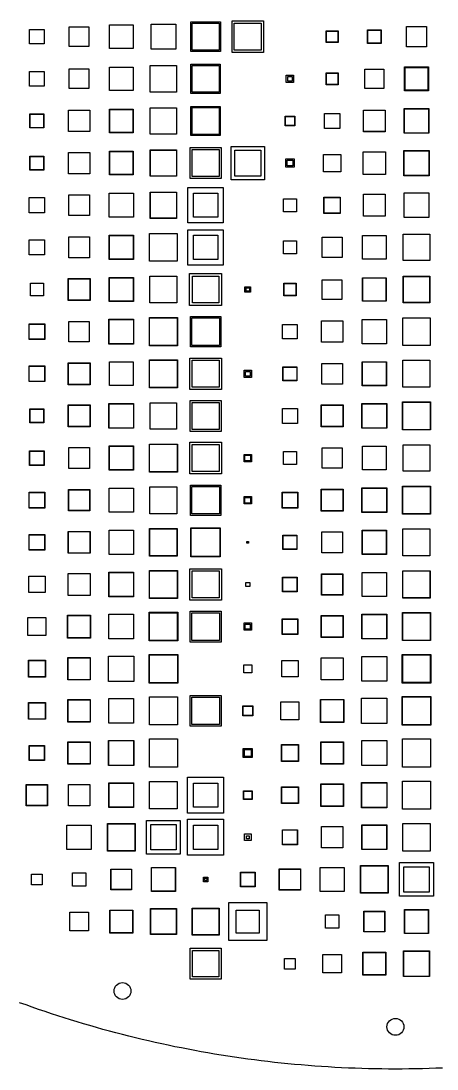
# Model space of a CAD drawing. Header units: millimetres. Extents: x -195 to 195, y -204 to 195.
# Drawn here: x -66.6 to 7.4, y -195 to -8.4 of the extents above; entities that cross this region are included whole.
import ezdxf

# ---------------------------------------------------------------- set-up
doc = ezdxf.new("R2010")
doc.units = ezdxf.units.MM
for name, color, linetype in [('M1', 1, 'Continuous'), ('M2', 30, 'Continuous'), ('NPTH', 9, 'Continuous'), ('OUTLINE', 7, 'Continuous')]:
    doc.layers.add(name, color=color, linetype=linetype)

msp = doc.modelspace()

# ---------------------------------------------------------------- linework, layer by layer
at = {"layer": 'M1'}
for points in [[(-50.85, -9.15), (-46.65, -9.15), (-46.65, -13.35), (-50.85, -13.35)], [(-39.05, -9.05), (-39.05, -13.45), (-43.45, -13.45), (-43.45, -9.05)], [(-31.35, -8.85), (-31.35, -13.65), (-36.15, -13.65), (-36.15, -8.85)], [(-29.05, -8.45), (-23.45, -8.45), (-23.45, -14.05), (-29.05, -14.05)], [(-62.45, -9.95), (-62.45, -12.55), (-65.05, -12.55), (-65.05, -9.95)], [(-58, -9.5), (-54.5, -9.5), (-54.5, -13), (-58, -13)], [(-10.25, -10.25), (-10.25, -12.25), (-12.25, -12.25), (-12.25, -10.25)], [(-4.9, -10.1), (-2.6, -10.1), (-2.6, -12.4), (-4.9, -12.4)], [(5.55, -9.45), (5.55, -13.05), (1.95, -13.05), (1.95, -9.45)], [(-50.85, -16.65), (-46.65, -16.65), (-46.65, -20.85), (-50.85, -20.85)], [(-38.9, -16.4), (-38.9, -21.1), (-43.6, -21.1), (-43.6, -16.4)], [(-31.35, -16.35), (-31.35, -21.15), (-36.15, -21.15), (-36.15, -16.35)], [(5.9, -16.6), (5.9, -20.9), (1.6, -20.9), (1.6, -16.6)], [(-62.45, -17.45), (-62.45, -20.05), (-65.05, -20.05), (-65.05, -17.45)], [(-54.5, -17), (-54.5, -20.5), (-58, -20.5), (-58, -17)], [(-18.1, -18.1), (-18.1, -19.4), (-19.4, -19.4), (-19.4, -18.1)], [(-10.25, -17.75), (-10.25, -19.75), (-12.25, -19.75), (-12.25, -17.75)], [(-2.05, -17.05), (-2.05, -20.45), (-5.45, -20.45), (-5.45, -17.05)], [(-46.7, -24.2), (-46.7, -28.3), (-50.8, -28.3), (-50.8, -24.2)], [(-38.9, -23.9), (-38.9, -28.6), (-43.6, -28.6), (-43.6, -23.9)], [(-31.35, -23.85), (-31.35, -28.65), (-36.15, -28.65), (-36.15, -23.85)], [(5.9, -24.1), (5.9, -28.4), (1.6, -28.4), (1.6, -24.1)], [(-62.55, -25.05), (-62.55, -27.45), (-64.95, -27.45), (-64.95, -25.05)], [(-54.35, -24.35), (-54.35, -28.15), (-58.15, -28.15), (-58.15, -24.35)], [(-17.9, -25.4), (-17.9, -27.1), (-19.6, -27.1), (-19.6, -25.4)], [(-12.6, -24.9), (-9.9, -24.9), (-9.9, -27.6), (-12.6, -27.6)], [(-1.8, -24.3), (-1.8, -28.2), (-5.7, -28.2), (-5.7, -24.3)], [(-50.8, -31.7), (-46.7, -31.7), (-46.7, -35.8), (-50.8, -35.8)], [(-38.9, -31.4), (-38.9, -36.1), (-43.6, -36.1), (-43.6, -31.4)], [(-31.35, -31.35), (-31.35, -36.15), (-36.15, -36.15), (-36.15, -31.35)], [(-23.95, -31.45), (-23.95, -36.05), (-28.55, -36.05), (-28.55, -31.45)], [(6, -31.5), (6, -36), (1.5, -36), (1.5, -31.5)], [(-62.55, -32.55), (-62.55, -34.95), (-64.95, -34.95), (-64.95, -32.55)], [(-54.35, -31.85), (-54.35, -35.65), (-58.15, -35.65), (-58.15, -31.85)], [(-18, -33), (-18, -34.5), (-19.5, -34.5), (-19.5, -33)], [(-9.7, -32.2), (-9.7, -35.3), (-12.8, -35.3), (-12.8, -32.2)], [(-1.75, -31.75), (-1.75, -35.75), (-5.75, -35.75), (-5.75, -31.75)], [(-46.6, -39.1), (-46.6, -43.4), (-50.9, -43.4), (-50.9, -39.1)], [(-43.6, -38.9), (-38.9, -38.9), (-38.9, -43.6), (-43.6, -43.6)], [(-31.6, -39.1), (-31.6, -43.4), (-35.9, -43.4), (-35.9, -39.1)], [(5.95, -39.05), (5.95, -43.45), (1.55, -43.45), (1.55, -39.05)], [(-62.4, -39.9), (-62.4, -42.6), (-65.1, -42.6), (-65.1, -39.9)], [(-58.1, -39.4), (-54.4, -39.4), (-54.4, -43.1), (-58.1, -43.1)], [(-19.9, -40.1), (-17.6, -40.1), (-17.6, -42.4), (-19.9, -42.4)], [(-9.85, -39.85), (-9.85, -42.65), (-12.65, -42.65), (-12.65, -39.85)], [(-1.8, -39.3), (-1.8, -43.2), (-5.7, -43.2), (-5.7, -39.3)], [(-38.8, -46.3), (-38.8, -51.2), (-43.7, -51.2), (-43.7, -46.3)], [(-35.9, -46.6), (-31.6, -46.6), (-31.6, -50.9), (-35.9, -50.9)], [(1.4, -46.4), (6.1, -46.4), (6.1, -51.1), (1.4, -51.1)], [(-62.4, -47.4), (-62.4, -50.1), (-65.1, -50.1), (-65.1, -47.4)], [(-54.4, -46.9), (-54.4, -50.6), (-58.1, -50.6), (-58.1, -46.9)], [(-46.65, -46.65), (-46.65, -50.85), (-50.85, -50.85), (-50.85, -46.65)], [(-17.6, -47.6), (-17.6, -49.9), (-19.9, -49.9), (-19.9, -47.6)], [(-9.45, -46.95), (-9.45, -50.55), (-13.05, -50.55), (-13.05, -46.95)], [(-1.65, -46.65), (-1.65, -50.85), (-5.85, -50.85), (-5.85, -46.65)], [(-43.65, -53.85), (-38.85, -53.85), (-38.85, -58.65), (-43.65, -58.65)], [(-30.9, -53.4), (-30.9, -59.1), (-36.6, -59.1), (-36.6, -53.4)], [(6.1, -53.9), (6.1, -58.6), (1.4, -58.6), (1.4, -53.9)], [(-64.9, -55.1), (-62.6, -55.1), (-62.6, -57.4), (-64.9, -57.4)], [(-54.3, -54.3), (-54.3, -58.2), (-58.2, -58.2), (-58.2, -54.3)], [(-46.65, -54.15), (-46.65, -58.35), (-50.85, -58.35), (-50.85, -54.15)], [(-26.55, -55.95), (-25.95, -55.95), (-25.95, -56.55), (-26.55, -56.55)], [(-17.65, -55.15), (-17.65, -57.35), (-19.85, -57.35), (-19.85, -55.15)], [(-9.5, -54.5), (-9.5, -58), (-13, -58), (-13, -54.5)], [(-1.7, -54.2), (-1.7, -58.3), (-5.8, -58.3), (-5.8, -54.2)], [(-38.75, -61.25), (-38.75, -66.25), (-43.75, -66.25), (-43.75, -61.25)], [(-31.3, -61.3), (-31.3, -66.2), (-36.2, -66.2), (-36.2, -61.3)], [(6.2, -61.3), (6.2, -66.2), (1.3, -66.2), (1.3, -61.3)], [(-62.35, -62.35), (-62.35, -65.15), (-65.15, -65.15), (-65.15, -62.35)], [(-54.45, -61.95), (-54.45, -65.55), (-58.05, -65.55), (-58.05, -61.95)], [(-46.6, -61.6), (-46.6, -65.9), (-50.9, -65.9), (-50.9, -61.6)], [(-17.45, -62.45), (-17.45, -65.05), (-20.05, -65.05), (-20.05, -62.45)], [(-9.35, -61.85), (-9.35, -65.65), (-13.15, -65.65), (-13.15, -61.85)], [(-1.6, -61.6), (-1.6, -65.9), (-5.9, -65.9), (-5.9, -61.6)], [(-43.75, -68.75), (-38.75, -68.75), (-38.75, -73.75), (-43.75, -73.75)], [(-30.95, -68.45), (-30.95, -74.05), (-36.55, -74.05), (-36.55, -68.45)], [(6.15, -68.85), (6.15, -73.65), (1.35, -73.65), (1.35, -68.85)], [(-62.35, -69.85), (-62.35, -72.65), (-65.15, -72.65), (-65.15, -69.85)], [(-58.2, -69.3), (-54.3, -69.3), (-54.3, -73.2), (-58.2, -73.2)], [(-46.65, -69.15), (-46.65, -73.35), (-50.85, -73.35), (-50.85, -69.15)], [(-25.6, -70.6), (-25.6, -71.9), (-26.9, -71.9), (-26.9, -70.6)], [(-17.55, -70.05), (-17.55, -72.45), (-19.95, -72.45), (-19.95, -70.05)], [(-13.1, -69.4), (-9.4, -69.4), (-9.4, -73.1), (-13.1, -73.1)], [(-5.85, -69.15), (-1.65, -69.15), (-1.65, -73.35), (-5.85, -73.35)], [(-43.6, -76.4), (-38.9, -76.4), (-38.9, -81.1), (-43.6, -81.1)], [(-31.35, -76.35), (-31.35, -81.15), (-36.15, -81.15), (-36.15, -76.35)], [(1.25, -76.25), (6.25, -76.25), (6.25, -81.25), (1.25, -81.25)], [(-64.95, -77.55), (-62.55, -77.55), (-62.55, -79.95), (-64.95, -79.95)], [(-54.3, -76.8), (-54.3, -80.7), (-58.2, -80.7), (-58.2, -76.8)], [(-46.6, -76.6), (-46.6, -80.9), (-50.9, -80.9), (-50.9, -76.6)], [(-17.4, -77.4), (-17.4, -80.1), (-20.1, -80.1), (-20.1, -77.4)], [(-13.2, -76.8), (-9.3, -76.8), (-9.3, -80.7), (-13.2, -80.7)], [(-1.6, -76.6), (-1.6, -80.9), (-5.9, -80.9), (-5.9, -76.6)], [(-38.75, -83.75), (-38.75, -88.75), (-43.75, -88.75), (-43.75, -83.75)], [(-36.15, -83.85), (-31.35, -83.85), (-31.35, -88.65), (-36.15, -88.65)], [(6.1, -83.9), (6.1, -88.6), (1.4, -88.6), (1.4, -83.9)], [(-65, -85), (-62.5, -85), (-62.5, -87.5), (-65, -87.5)], [(-54.4, -84.4), (-54.4, -88.1), (-58.1, -88.1), (-58.1, -84.4)], [(-46.65, -84.15), (-46.65, -88.35), (-50.85, -88.35), (-50.85, -84.15)], [(-26.75, -85.75), (-25.75, -85.75), (-25.75, -86.75), (-26.75, -86.75)], [(-17.6, -85.1), (-17.6, -87.4), (-19.9, -87.4), (-19.9, -85.1)], [(-9.45, -84.45), (-9.45, -88.05), (-13.05, -88.05), (-13.05, -84.45)], [(-5.85, -84.15), (-1.65, -84.15), (-1.65, -88.35), (-5.85, -88.35)], [(-38.85, -91.35), (-38.85, -96.15), (-43.65, -96.15), (-43.65, -91.35)], [(-31.3, -91.3), (-31.3, -96.2), (-36.2, -96.2), (-36.2, -91.3)], [(6.25, -91.25), (6.25, -96.25), (1.25, -96.25), (1.25, -91.25)], [(-62.35, -92.35), (-62.35, -95.15), (-65.15, -95.15), (-65.15, -92.35)], [(-54.4, -91.9), (-54.4, -95.6), (-58.1, -95.6), (-58.1, -91.9)], [(-46.6, -91.6), (-46.6, -95.9), (-50.9, -95.9), (-50.9, -91.6)], [(-25.75, -93.25), (-25.75, -94.25), (-26.75, -94.25), (-26.75, -93.25)], [(-17.35, -92.35), (-17.35, -95.15), (-20.15, -95.15), (-20.15, -92.35)], [(-9.3, -91.8), (-9.3, -95.7), (-13.2, -95.7), (-13.2, -91.8)], [(-1.6, -91.6), (-1.6, -95.9), (-5.9, -95.9), (-5.9, -91.6)], [(-38.8, -98.8), (-38.8, -103.7), (-43.7, -103.7), (-43.7, -98.8)], [(-31.2, -98.7), (-31.2, -103.8), (-36.3, -103.8), (-36.3, -98.7)], [(6.15, -98.85), (6.15, -103.65), (1.35, -103.65), (1.35, -98.85)], [(-62.35, -99.85), (-62.35, -102.65), (-65.15, -102.65), (-65.15, -99.85)], [(-54.3, -99.3), (-54.3, -103.2), (-58.2, -103.2), (-58.2, -99.3)], [(-50.9, -99.1), (-46.6, -99.1), (-46.6, -103.4), (-50.9, -103.4)], [(-17.55, -100.05), (-17.55, -102.45), (-19.95, -102.45), (-19.95, -100.05)], [(-9.4, -99.4), (-9.4, -103.1), (-13.1, -103.1), (-13.1, -99.4)], [(-1.65, -99.15), (-1.65, -103.35), (-5.85, -103.35), (-5.85, -99.15)], [(-26.1, -101.1), (-26.1, -101.4), (-26.4, -101.4), (-26.4, -101.1)], [(-38.75, -106.25), (-38.75, -111.25), (-43.75, -111.25), (-43.75, -106.25)], [(-30.95, -105.95), (-30.95, -111.55), (-36.55, -111.55), (-36.55, -105.95)], [(6.2, -106.3), (6.2, -111.2), (1.3, -111.2), (1.3, -106.3)], [(-62.3, -107.3), (-62.3, -110.2), (-65.2, -110.2), (-65.2, -107.3)], [(-58.2, -106.8), (-54.3, -106.8), (-54.3, -110.7), (-58.2, -110.7)], [(-50.9, -106.6), (-46.6, -106.6), (-46.6, -110.9), (-50.9, -110.9)], [(-17.5, -107.5), (-17.5, -110), (-20, -110), (-20, -107.5)], [(-13.1, -106.9), (-9.4, -106.9), (-9.4, -110.6), (-13.1, -110.6)], [(-5.9, -106.6), (-1.6, -106.6), (-1.6, -110.9), (-5.9, -110.9)], [(-25.9, -108.4), (-25.9, -109.1), (-26.6, -109.1), (-26.6, -108.4)], [(1.25, -113.75), (6.25, -113.75), (6.25, -118.75), (1.25, -118.75)], [(-62.15, -114.65), (-62.15, -117.85), (-65.35, -117.85), (-65.35, -114.65)], [(-54.25, -114.25), (-54.25, -118.25), (-58.25, -118.25), (-58.25, -114.25)], [(-46.55, -114.05), (-46.55, -118.45), (-50.95, -118.45), (-50.95, -114.05)], [(-43.7, -113.8), (-38.8, -113.8), (-38.8, -118.7), (-43.7, -118.7)], [(-36.2, -113.8), (-31.3, -113.8), (-31.3, -118.7), (-36.2, -118.7)], [(-26.9, -115.6), (-25.6, -115.6), (-25.6, -116.9), (-26.9, -116.9)], [(-17.35, -114.85), (-17.35, -117.65), (-20.15, -117.65), (-20.15, -114.85)], [(-9.3, -114.3), (-9.3, -118.2), (-13.2, -118.2), (-13.2, -114.3)], [(-1.6, -114.1), (-1.6, -118.4), (-5.9, -118.4), (-5.9, -114.1)], [(-38.75, -121.25), (-38.75, -126.25), (-43.75, -126.25), (-43.75, -121.25)], [(-62.3, -122.3), (-62.3, -125.2), (-65.2, -125.2), (-65.2, -122.3)], [(-58.2, -121.8), (-54.3, -121.8), (-54.3, -125.7), (-58.2, -125.7)], [(-46.5, -121.5), (-46.5, -126), (-51, -126), (-51, -121.5)], [(-25.55, -123.05), (-25.55, -124.45), (-26.95, -124.45), (-26.95, -123.05)], [(-17.3, -122.3), (-17.3, -125.2), (-20.2, -125.2), (-20.2, -122.3)], [(-9.3, -121.8), (-9.3, -125.7), (-13.2, -125.7), (-13.2, -121.8)], [(-1.55, -121.55), (-1.55, -125.95), (-5.95, -125.95), (-5.95, -121.55)], [(6.2, -121.3), (6.2, -126.2), (1.3, -126.2), (1.3, -121.3)], [(-62.3, -129.8), (-62.3, -132.7), (-65.2, -132.7), (-65.2, -129.8)], [(-54.3, -129.3), (-54.3, -133.2), (-58.2, -133.2), (-58.2, -129.3)], [(-46.55, -129.05), (-46.55, -133.45), (-50.95, -133.45), (-50.95, -129.05)], [(-38.75, -128.75), (-38.75, -133.75), (-43.75, -133.75), (-43.75, -128.75)], [(-31.3, -128.8), (-31.3, -133.7), (-36.2, -133.7), (-36.2, -128.8)], [(-25.35, -130.35), (-25.35, -132.15), (-27.15, -132.15), (-27.15, -130.35)], [(-17.15, -129.65), (-17.15, -132.85), (-20.35, -132.85), (-20.35, -129.65)], [(-9.25, -129.25), (-9.25, -133.25), (-13.25, -133.25), (-13.25, -129.25)], [(-1.5, -129), (-1.5, -133.5), (-6, -133.5), (-6, -129)], [(1.25, -128.75), (6.25, -128.75), (6.25, -133.75), (1.25, -133.75)], [(-65.1, -137.4), (-62.4, -137.4), (-62.4, -140.1), (-65.1, -140.1)], [(-54.3, -136.8), (-54.3, -140.7), (-58.2, -140.7), (-58.2, -136.8)], [(-46.55, -136.55), (-46.55, -140.95), (-50.95, -140.95), (-50.95, -136.55)], [(-43.75, -136.25), (-38.75, -136.25), (-38.75, -141.25), (-43.75, -141.25)], [(-25.45, -137.95), (-25.45, -139.55), (-27.05, -139.55), (-27.05, -137.95)], [(-20.2, -137.3), (-17.3, -137.3), (-17.3, -140.2), (-20.2, -140.2)], [(-9.3, -136.8), (-9.3, -140.7), (-13.2, -140.7), (-13.2, -136.8)], [(-1.55, -136.55), (-1.55, -140.95), (-5.95, -140.95), (-5.95, -136.55)], [(6.25, -136.25), (6.25, -141.25), (1.25, -141.25), (1.25, -136.25)], [(-65.6, -144.4), (-61.9, -144.4), (-61.9, -148.1), (-65.6, -148.1)], [(-54.35, -144.35), (-54.35, -148.15), (-58.15, -148.15), (-58.15, -144.35)], [(-46.6, -144.1), (-46.6, -148.4), (-50.9, -148.4), (-50.9, -144.1)], [(-38.8, -143.8), (-38.8, -148.7), (-43.7, -148.7), (-43.7, -143.8)], [(-35.9, -144.1), (-31.6, -144.1), (-31.6, -148.4), (-35.9, -148.4)], [(-20.2, -144.8), (-17.3, -144.8), (-17.3, -147.7), (-20.2, -147.7)], [(-9.3, -144.3), (-9.3, -148.2), (-13.2, -148.2), (-13.2, -144.3)], [(-5.95, -144.05), (-1.55, -144.05), (-1.55, -148.45), (-5.95, -148.45)], [(6.25, -143.75), (6.25, -148.75), (1.25, -148.75), (1.25, -143.75)], [(-25.55, -145.55), (-25.55, -146.95), (-26.95, -146.95), (-26.95, -145.55)], [(-38.25, -150.75), (-38.25, -156.75), (-44.25, -156.75), (-44.25, -150.75)], [(-54.1, -151.6), (-54.1, -155.9), (-58.4, -155.9), (-58.4, -151.6)], [(-51.2, -151.3), (-46.3, -151.3), (-46.3, -156.2), (-51.2, -156.2)], [(-31.6, -151.6), (-31.6, -155.9), (-35.9, -155.9), (-35.9, -151.6)], [(-17.4, -152.4), (-17.4, -155.1), (-20.1, -155.1), (-20.1, -152.4)], [(-9.35, -151.85), (-9.35, -155.65), (-13.15, -155.65), (-13.15, -151.85)], [(-1.6, -151.6), (-1.6, -155.9), (-5.9, -155.9), (-5.9, -151.6)], [(1.3, -151.3), (6.2, -151.3), (6.2, -156.2), (1.3, -156.2)], [(-26.5, -153.5), (-26, -153.5), (-26, -154), (-26.5, -154)], [(6.75, -158.25), (6.75, -164.25), (0.75, -164.25), (0.75, -158.25)], [(-62.8, -160.3), (-62.8, -162.2), (-64.7, -162.2), (-64.7, -160.3)], [(-55.05, -160.05), (-55.05, -162.45), (-57.45, -162.45), (-57.45, -160.05)], [(-46.9, -159.4), (-46.9, -163.1), (-50.6, -163.1), (-50.6, -159.4)], [(-39.1, -159.1), (-39.1, -163.4), (-43.4, -163.4), (-43.4, -159.1)], [(-25, -160), (-25, -162.5), (-27.5, -162.5), (-27.5, -160)], [(-16.9, -159.4), (-16.9, -163.1), (-20.6, -163.1), (-20.6, -159.4)], [(-13.4, -159.1), (-9.1, -159.1), (-9.1, -163.4), (-13.4, -163.4)], [(-1.3, -158.8), (-1.3, -163.7), (-6.2, -163.7), (-6.2, -158.8)], [(-33.35, -160.85), (-33.35, -161.65), (-34.15, -161.65), (-34.15, -160.85)], [(-54.6, -167.1), (-54.6, -170.4), (-57.9, -170.4), (-57.9, -167.1)], [(-46.75, -166.75), (-46.75, -170.75), (-50.75, -170.75), (-50.75, -166.75)], [(-39, -166.5), (-39, -171), (-43.5, -171), (-43.5, -166.5)], [(-31.4, -166.4), (-31.4, -171.1), (-36.1, -171.1), (-36.1, -166.4)], [(-24.2, -166.7), (-24.2, -170.8), (-28.3, -170.8), (-28.3, -166.7)], [(-10.05, -167.55), (-10.05, -169.95), (-12.45, -169.95), (-12.45, -167.55)], [(-1.9, -166.9), (-1.9, -170.6), (-5.6, -170.6), (-5.6, -166.9)], [(5.9, -166.6), (5.9, -170.9), (1.6, -170.9), (1.6, -166.6)], [(-36.1, -173.9), (-31.4, -173.9), (-31.4, -178.6), (-36.1, -178.6)], [(-17.8, -175.3), (-17.8, -177.2), (-19.7, -177.2), (-19.7, -175.3)], [(-9.6, -174.6), (-9.6, -177.9), (-12.9, -177.9), (-12.9, -174.6)], [(-1.75, -174.25), (-1.75, -178.25), (-5.75, -178.25), (-5.75, -174.25)], [(1.5, -174), (6, -174), (6, -178.5), (1.5, -178.5)]]:
    msp.add_lwpolyline(points, close=True, dxfattribs=at)
at = {"layer": 'M2'}
for points in [[(-50.85, -9.15), (-46.65, -9.15), (-46.65, -13.35), (-50.85, -13.35)], [(-39.05, -9.05), (-39.05, -13.45), (-43.45, -13.45), (-43.45, -9.05)], [(-31.1, -8.6), (-31.1, -13.9), (-36.4, -13.9), (-36.4, -8.6)], [(-28.65, -8.85), (-23.85, -8.85), (-23.85, -13.65), (-28.65, -13.65)], [(-62.45, -9.95), (-62.45, -12.55), (-65.05, -12.55), (-65.05, -9.95)], [(-58, -9.5), (-54.5, -9.5), (-54.5, -13), (-58, -13)], [(-10.2, -10.2), (-10.2, -12.3), (-12.3, -12.3), (-12.3, -10.2)], [(-4.95, -10.05), (-2.55, -10.05), (-2.55, -12.45), (-4.95, -12.45)], [(5.55, -9.45), (5.55, -13.05), (1.95, -13.05), (1.95, -9.45)], [(-50.85, -16.65), (-46.65, -16.65), (-46.65, -20.85), (-50.85, -20.85)], [(-38.9, -16.4), (-38.9, -21.1), (-43.6, -21.1), (-43.6, -16.4)], [(-31.15, -16.15), (-31.15, -21.35), (-36.35, -21.35), (-36.35, -16.15)], [(5.75, -16.75), (5.75, -20.75), (1.75, -20.75), (1.75, -16.75)], [(-62.45, -17.45), (-62.45, -20.05), (-65.05, -20.05), (-65.05, -17.45)], [(-54.5, -17), (-54.5, -20.5), (-58, -20.5), (-58, -17)], [(-18.35, -18.35), (-18.35, -19.15), (-19.15, -19.15), (-19.15, -18.35)], [(-10.2, -17.7), (-10.2, -19.8), (-12.3, -19.8), (-12.3, -17.7)], [(-2.05, -17.05), (-2.05, -20.45), (-5.45, -20.45), (-5.45, -17.05)], [(-46.65, -24.15), (-46.65, -28.35), (-50.85, -28.35), (-50.85, -24.15)], [(-38.9, -23.9), (-38.9, -28.6), (-43.6, -28.6), (-43.6, -23.9)], [(-31.15, -23.65), (-31.15, -28.85), (-36.35, -28.85), (-36.35, -23.65)], [(5.95, -24.05), (5.95, -28.45), (1.55, -28.45), (1.55, -24.05)], [(-62.5, -25), (-62.5, -27.5), (-65, -27.5), (-65, -25)], [(-54.35, -24.35), (-54.35, -28.15), (-58.15, -28.15), (-58.15, -24.35)], [(-17.95, -25.45), (-17.95, -27.05), (-19.55, -27.05), (-19.55, -25.45)], [(-12.6, -24.9), (-9.9, -24.9), (-9.9, -27.6), (-12.6, -27.6)], [(-1.85, -24.35), (-1.85, -28.15), (-5.65, -28.15), (-5.65, -24.35)], [(-50.85, -31.65), (-46.65, -31.65), (-46.65, -35.85), (-50.85, -35.85)], [(-38.95, -31.45), (-38.95, -36.05), (-43.55, -36.05), (-43.55, -31.45)], [(-31, -31), (-31, -36.5), (-36.5, -36.5), (-36.5, -31)], [(-23.3, -30.8), (-23.3, -36.7), (-29.2, -36.7), (-29.2, -30.8)], [(5.95, -31.55), (5.95, -35.95), (1.55, -35.95), (1.55, -31.55)], [(-62.5, -32.5), (-62.5, -35), (-65, -35), (-65, -32.5)], [(-54.35, -31.85), (-54.35, -35.65), (-58.15, -35.65), (-58.15, -31.85)], [(-18.25, -33.25), (-18.25, -34.25), (-19.25, -34.25), (-19.25, -33.25)], [(-9.7, -32.2), (-9.7, -35.3), (-12.8, -35.3), (-12.8, -32.2)], [(-1.75, -31.75), (-1.75, -35.75), (-5.75, -35.75), (-5.75, -31.75)], [(-46.6, -39.1), (-46.6, -43.4), (-50.9, -43.4), (-50.9, -39.1)], [(-43.55, -38.95), (-38.95, -38.95), (-38.95, -43.55), (-43.55, -43.55)], [(-30.6, -38.1), (-30.6, -44.4), (-36.9, -44.4), (-36.9, -38.1)], [(5.95, -39.05), (5.95, -43.45), (1.55, -43.45), (1.55, -39.05)], [(-62.4, -39.9), (-62.4, -42.6), (-65.1, -42.6), (-65.1, -39.9)], [(-58.1, -39.4), (-54.4, -39.4), (-54.4, -43.1), (-58.1, -43.1)], [(-19.9, -40.1), (-17.6, -40.1), (-17.6, -42.4), (-19.9, -42.4)], [(-9.8, -39.8), (-9.8, -42.7), (-12.7, -42.7), (-12.7, -39.8)], [(-1.8, -39.3), (-1.8, -43.2), (-5.7, -43.2), (-5.7, -39.3)], [(-46.6, -46.6), (-46.6, -50.9), (-50.9, -50.9), (-50.9, -46.6)], [(-38.8, -46.3), (-38.8, -51.2), (-43.7, -51.2), (-43.7, -46.3)], [(-36.9, -45.6), (-30.6, -45.6), (-30.6, -51.9), (-36.9, -51.9)], [(1.4, -46.4), (6.1, -46.4), (6.1, -51.1), (1.4, -51.1)], [(-62.4, -47.4), (-62.4, -50.1), (-65.1, -50.1), (-65.1, -47.4)], [(-54.4, -46.9), (-54.4, -50.6), (-58.1, -50.6), (-58.1, -46.9)], [(-17.6, -47.6), (-17.6, -49.9), (-19.9, -49.9), (-19.9, -47.6)], [(-9.45, -46.95), (-9.45, -50.55), (-13.05, -50.55), (-13.05, -46.95)], [(-1.65, -46.65), (-1.65, -50.85), (-5.85, -50.85), (-5.85, -46.65)], [(-43.65, -53.85), (-38.85, -53.85), (-38.85, -58.65), (-43.65, -58.65)], [(-31.4, -53.9), (-31.4, -58.6), (-36.1, -58.6), (-36.1, -53.9)], [(6.05, -53.95), (6.05, -58.55), (1.45, -58.55), (1.45, -53.95)], [(-64.9, -55.1), (-62.6, -55.1), (-62.6, -57.4), (-64.9, -57.4)], [(-54.35, -54.35), (-54.35, -58.15), (-58.15, -58.15), (-58.15, -54.35)], [(-46.6, -54.1), (-46.6, -58.4), (-50.9, -58.4), (-50.9, -54.1)], [(-26.75, -55.75), (-25.75, -55.75), (-25.75, -56.75), (-26.75, -56.75)], [(-17.7, -55.2), (-17.7, -57.3), (-19.8, -57.3), (-19.8, -55.2)], [(-9.5, -54.5), (-9.5, -58), (-13, -58), (-13, -54.5)], [(-1.65, -54.15), (-1.65, -58.35), (-5.85, -58.35), (-5.85, -54.15)], [(-46.55, -61.55), (-46.55, -65.95), (-50.95, -65.95), (-50.95, -61.55)], [(-38.8, -61.3), (-38.8, -66.2), (-43.7, -66.2), (-43.7, -61.3)], [(-31.05, -61.05), (-31.05, -66.45), (-36.45, -66.45), (-36.45, -61.05)], [(6.2, -61.3), (6.2, -66.2), (1.3, -66.2), (1.3, -61.3)], [(-62.4, -62.4), (-62.4, -65.1), (-65.1, -65.1), (-65.1, -62.4)], [(-54.45, -61.95), (-54.45, -65.55), (-58.05, -65.55), (-58.05, -61.95)], [(-17.45, -62.45), (-17.45, -65.05), (-20.05, -65.05), (-20.05, -62.45)], [(-9.35, -61.85), (-9.35, -65.65), (-13.15, -65.65), (-13.15, -61.85)], [(-1.6, -61.6), (-1.6, -65.9), (-5.9, -65.9), (-5.9, -61.6)], [(-43.7, -68.8), (-38.8, -68.8), (-38.8, -73.7), (-43.7, -73.7)], [(-31.35, -68.85), (-31.35, -73.65), (-36.15, -73.65), (-36.15, -68.85)], [(6.15, -68.85), (6.15, -73.65), (1.35, -73.65), (1.35, -68.85)], [(-62.4, -69.9), (-62.4, -72.6), (-65.1, -72.6), (-65.1, -69.9)], [(-58.15, -69.35), (-54.35, -69.35), (-54.35, -73.15), (-58.15, -73.15)], [(-46.65, -69.15), (-46.65, -73.35), (-50.85, -73.35), (-50.85, -69.15)], [(-25.85, -70.85), (-25.85, -71.65), (-26.65, -71.65), (-26.65, -70.85)], [(-17.5, -70), (-17.5, -72.5), (-20, -72.5), (-20, -70)], [(-13.1, -69.4), (-9.4, -69.4), (-9.4, -73.1), (-13.1, -73.1)], [(-5.9, -69.1), (-1.6, -69.1), (-1.6, -73.4), (-5.9, -73.4)], [(-43.6, -76.4), (-38.9, -76.4), (-38.9, -81.1), (-43.6, -81.1)], [(-31, -76), (-31, -81.5), (-36.5, -81.5), (-36.5, -76)], [(1.3, -76.3), (6.2, -76.3), (6.2, -81.2), (1.3, -81.2)], [(-65, -77.5), (-62.5, -77.5), (-62.5, -80), (-65, -80)], [(-54.35, -76.85), (-54.35, -80.65), (-58.15, -80.65), (-58.15, -76.85)], [(-46.55, -76.55), (-46.55, -80.95), (-50.95, -80.95), (-50.95, -76.55)], [(-17.4, -77.4), (-17.4, -80.1), (-20.1, -80.1), (-20.1, -77.4)], [(-13.15, -76.85), (-9.35, -76.85), (-9.35, -80.65), (-13.15, -80.65)], [(-1.55, -76.55), (-1.55, -80.95), (-5.95, -80.95), (-5.95, -76.55)], [(-38.8, -83.8), (-38.8, -88.7), (-43.7, -88.7), (-43.7, -83.8)], [(-36.55, -83.45), (-30.95, -83.45), (-30.95, -89.05), (-36.55, -89.05)], [(6.1, -83.9), (6.1, -88.6), (1.4, -88.6), (1.4, -83.9)], [(-65.05, -84.95), (-62.45, -84.95), (-62.45, -87.55), (-65.05, -87.55)], [(-54.4, -84.4), (-54.4, -88.1), (-58.1, -88.1), (-58.1, -84.4)], [(-46.6, -84.1), (-46.6, -88.4), (-50.9, -88.4), (-50.9, -84.1)], [(-26.9, -85.6), (-25.6, -85.6), (-25.6, -86.9), (-26.9, -86.9)], [(-17.6, -85.1), (-17.6, -87.4), (-19.9, -87.4), (-19.9, -85.1)], [(-9.45, -84.45), (-9.45, -88.05), (-13.05, -88.05), (-13.05, -84.45)], [(-5.85, -84.15), (-1.65, -84.15), (-1.65, -88.35), (-5.85, -88.35)], [(-38.85, -91.35), (-38.85, -96.15), (-43.65, -96.15), (-43.65, -91.35)], [(-31.05, -91.05), (-31.05, -96.45), (-36.45, -96.45), (-36.45, -91.05)], [(6.2, -91.3), (6.2, -96.2), (1.3, -96.2), (1.3, -91.3)], [(-62.4, -92.4), (-62.4, -95.1), (-65.1, -95.1), (-65.1, -92.4)], [(-54.35, -91.85), (-54.35, -95.65), (-58.15, -95.65), (-58.15, -91.85)], [(-46.6, -91.6), (-46.6, -95.9), (-50.9, -95.9), (-50.9, -91.6)], [(-25.6, -93.1), (-25.6, -94.4), (-26.9, -94.4), (-26.9, -93.1)], [(-17.4, -92.4), (-17.4, -95.1), (-20.1, -95.1), (-20.1, -92.4)], [(-9.35, -91.85), (-9.35, -95.65), (-13.15, -95.65), (-13.15, -91.85)], [(-1.55, -91.55), (-1.55, -95.95), (-5.95, -95.95), (-5.95, -91.55)], [(-38.85, -98.85), (-38.85, -103.65), (-43.65, -103.65), (-43.65, -98.85)], [(-31.15, -98.65), (-31.15, -103.85), (-36.35, -103.85), (-36.35, -98.65)], [(6.15, -98.85), (6.15, -103.65), (1.35, -103.65), (1.35, -98.85)], [(-62.4, -99.9), (-62.4, -102.6), (-65.1, -102.6), (-65.1, -99.9)], [(-54.35, -99.35), (-54.35, -103.15), (-58.15, -103.15), (-58.15, -99.35)], [(-50.9, -99.1), (-46.6, -99.1), (-46.6, -103.4), (-50.9, -103.4)], [(-17.5, -100), (-17.5, -102.5), (-20, -102.5), (-20, -100)], [(-9.4, -99.4), (-9.4, -103.1), (-13.1, -103.1), (-13.1, -99.4)], [(-1.6, -99.1), (-1.6, -103.4), (-5.9, -103.4), (-5.9, -99.1)], [(-26.1, -101.1), (-26.1, -101.4), (-26.4, -101.4), (-26.4, -101.1)], [(-38.8, -106.3), (-38.8, -111.2), (-43.7, -111.2), (-43.7, -106.3)], [(-62.3, -107.3), (-62.3, -110.2), (-65.2, -110.2), (-65.2, -107.3)], [(-58.2, -106.8), (-54.3, -106.8), (-54.3, -110.7), (-58.2, -110.7)], [(-50.95, -106.55), (-46.55, -106.55), (-46.55, -110.95), (-50.95, -110.95)], [(-31.35, -106.35), (-31.35, -111.15), (-36.15, -111.15), (-36.15, -106.35)], [(-17.45, -107.45), (-17.45, -110.05), (-20.05, -110.05), (-20.05, -107.45)], [(-13.15, -106.85), (-9.35, -106.85), (-9.35, -110.65), (-13.15, -110.65)], [(-5.9, -106.6), (-1.6, -106.6), (-1.6, -110.9), (-5.9, -110.9)], [(6.15, -106.35), (6.15, -111.15), (1.35, -111.15), (1.35, -106.35)], [(-25.9, -108.4), (-25.9, -109.1), (-26.6, -109.1), (-26.6, -108.4)], [(-43.8, -113.7), (-38.7, -113.7), (-38.7, -118.8), (-43.8, -118.8)], [(-36.5, -113.5), (-31, -113.5), (-31, -119), (-36.5, -119)], [(-62.15, -114.65), (-62.15, -117.85), (-65.35, -117.85), (-65.35, -114.65)], [(-54.2, -114.2), (-54.2, -118.3), (-58.3, -118.3), (-58.3, -114.2)], [(-46.55, -114.05), (-46.55, -118.45), (-50.95, -118.45), (-50.95, -114.05)], [(-17.4, -114.9), (-17.4, -117.6), (-20.1, -117.6), (-20.1, -114.9)], [(-9.35, -114.35), (-9.35, -118.15), (-13.15, -118.15), (-13.15, -114.35)], [(-1.55, -114.05), (-1.55, -118.45), (-5.95, -118.45), (-5.95, -114.05)], [(1.3, -113.8), (6.2, -113.8), (6.2, -118.7), (1.3, -118.7)], [(-26.7, -115.8), (-25.8, -115.8), (-25.8, -116.7), (-26.7, -116.7)], [(-38.7, -121.2), (-38.7, -126.3), (-43.8, -126.3), (-43.8, -121.2)], [(6.3, -121.2), (6.3, -126.3), (1.2, -126.3), (1.2, -121.2)], [(-62.25, -122.25), (-62.25, -125.25), (-65.25, -125.25), (-65.25, -122.25)], [(-58.25, -121.75), (-54.25, -121.75), (-54.25, -125.75), (-58.25, -125.75)], [(-46.5, -121.5), (-46.5, -126), (-51, -126), (-51, -121.5)], [(-25.55, -123.05), (-25.55, -124.45), (-26.95, -124.45), (-26.95, -123.05)], [(-17.3, -122.3), (-17.3, -125.2), (-20.2, -125.2), (-20.2, -122.3)], [(-9.3, -121.8), (-9.3, -125.7), (-13.2, -125.7), (-13.2, -121.8)], [(-1.55, -121.55), (-1.55, -125.95), (-5.95, -125.95), (-5.95, -121.55)], [(-31, -128.5), (-31, -134), (-36.5, -134), (-36.5, -128.5)], [(1.2, -128.7), (6.3, -128.7), (6.3, -133.8), (1.2, -133.8)], [(-62.25, -129.75), (-62.25, -132.75), (-65.25, -132.75), (-65.25, -129.75)], [(-54.25, -129.25), (-54.25, -133.25), (-58.25, -133.25), (-58.25, -129.25)], [(-46.55, -129.05), (-46.55, -133.45), (-50.95, -133.45), (-50.95, -129.05)], [(-38.75, -128.75), (-38.75, -133.75), (-43.75, -133.75), (-43.75, -128.75)], [(-25.4, -130.4), (-25.4, -132.1), (-27.1, -132.1), (-27.1, -130.4)], [(-17.15, -129.65), (-17.15, -132.85), (-20.35, -132.85), (-20.35, -129.65)], [(-9.2, -129.2), (-9.2, -133.3), (-13.3, -133.3), (-13.3, -129.2)], [(-1.5, -129), (-1.5, -133.5), (-6, -133.5), (-6, -129)], [(-65.05, -137.45), (-62.45, -137.45), (-62.45, -140.05), (-65.05, -140.05)], [(-54.25, -136.75), (-54.25, -140.75), (-58.25, -140.75), (-58.25, -136.75)], [(-46.5, -136.5), (-46.5, -141), (-51, -141), (-51, -136.5)], [(-43.75, -136.25), (-38.75, -136.25), (-38.75, -141.25), (-43.75, -141.25)], [(-20.25, -137.25), (-17.25, -137.25), (-17.25, -140.25), (-20.25, -140.25)], [(-9.25, -136.75), (-9.25, -140.75), (-13.25, -140.75), (-13.25, -136.75)], [(-1.55, -136.55), (-1.55, -140.95), (-5.95, -140.95), (-5.95, -136.55)], [(6.25, -136.25), (6.25, -141.25), (1.25, -141.25), (1.25, -136.25)], [(-25.65, -138.15), (-25.65, -139.35), (-26.85, -139.35), (-26.85, -138.15)], [(-36.95, -143.05), (-30.55, -143.05), (-30.55, -149.45), (-36.95, -149.45)], [(-65.65, -144.35), (-61.85, -144.35), (-61.85, -148.15), (-65.65, -148.15)], [(-54.35, -144.35), (-54.35, -148.15), (-58.15, -148.15), (-58.15, -144.35)], [(-46.55, -144.05), (-46.55, -148.45), (-50.95, -148.45), (-50.95, -144.05)], [(-38.8, -143.8), (-38.8, -148.7), (-43.7, -148.7), (-43.7, -143.8)], [(-25.5, -145.5), (-25.5, -147), (-27, -147), (-27, -145.5)], [(-20.25, -144.75), (-17.25, -144.75), (-17.25, -147.75), (-20.25, -147.75)], [(-9.25, -144.25), (-9.25, -148.25), (-13.25, -148.25), (-13.25, -144.25)], [(-6, -144), (-1.5, -144), (-1.5, -148.5), (-6, -148.5)], [(6.25, -143.75), (6.25, -148.75), (1.25, -148.75), (1.25, -143.75)], [(-30.55, -150.55), (-30.55, -156.95), (-36.95, -156.95), (-36.95, -150.55)], [(-54.1, -151.6), (-54.1, -155.9), (-58.4, -155.9), (-58.4, -151.6)], [(-51.15, -151.35), (-46.35, -151.35), (-46.35, -156.15), (-51.15, -156.15)], [(-39, -151.5), (-39, -156), (-43.5, -156), (-43.5, -151.5)], [(-17.45, -152.45), (-17.45, -155.05), (-20.05, -155.05), (-20.05, -152.45)], [(-9.35, -151.85), (-9.35, -155.65), (-13.15, -155.65), (-13.15, -151.85)], [(-1.55, -151.55), (-1.55, -155.95), (-5.95, -155.95), (-5.95, -151.55)], [(1.3, -151.3), (6.2, -151.3), (6.2, -156.2), (1.3, -156.2)], [(-26.85, -153.15), (-25.65, -153.15), (-25.65, -154.35), (-26.85, -154.35)], [(-62.8, -160.3), (-62.8, -162.2), (-64.7, -162.2), (-64.7, -160.3)], [(-55.05, -160.05), (-55.05, -162.45), (-57.45, -162.45), (-57.45, -160.05)], [(-46.95, -159.45), (-46.95, -163.05), (-50.55, -163.05), (-50.55, -159.45)], [(-39.15, -159.15), (-39.15, -163.35), (-43.35, -163.35), (-43.35, -159.15)], [(-24.95, -159.95), (-24.95, -162.55), (-27.55, -162.55), (-27.55, -159.95)], [(-16.85, -159.35), (-16.85, -163.15), (-20.65, -163.15), (-20.65, -159.35)], [(-13.4, -159.1), (-9.1, -159.1), (-9.1, -163.4), (-13.4, -163.4)], [(-1.35, -158.85), (-1.35, -163.65), (-6.15, -163.65), (-6.15, -158.85)], [(6, -159), (6, -163.5), (1.5, -163.5), (1.5, -159)], [(-33.55, -161.05), (-33.55, -161.45), (-33.95, -161.45), (-33.95, -161.05)], [(-22.85, -165.35), (-22.85, -172.15), (-29.65, -172.15), (-29.65, -165.35)], [(-54.6, -167.1), (-54.6, -170.4), (-57.9, -170.4), (-57.9, -167.1)], [(-46.7, -166.7), (-46.7, -170.8), (-50.8, -170.8), (-50.8, -166.7)], [(-38.95, -166.45), (-38.95, -171.05), (-43.55, -171.05), (-43.55, -166.45)], [(-31.35, -166.35), (-31.35, -171.15), (-36.15, -171.15), (-36.15, -166.35)], [(-10.05, -167.55), (-10.05, -169.95), (-12.45, -169.95), (-12.45, -167.55)], [(-1.95, -166.95), (-1.95, -170.55), (-5.55, -170.55), (-5.55, -166.95)], [(5.85, -166.65), (5.85, -170.85), (1.65, -170.85), (1.65, -166.65)], [(-36.5, -173.5), (-31, -173.5), (-31, -179), (-36.5, -179)], [(-17.8, -175.3), (-17.8, -177.2), (-19.7, -177.2), (-19.7, -175.3)], [(-9.6, -174.6), (-9.6, -177.9), (-12.9, -177.9), (-12.9, -174.6)], [(-1.7, -174.2), (-1.7, -178.3), (-5.8, -178.3), (-5.8, -174.2)], [(1.45, -173.95), (6.05, -173.95), (6.05, -178.55), (1.45, -178.55)]]:
    msp.add_lwpolyline(points, close=True, dxfattribs=at)
at = {"layer": 'NPTH'}
for centre in [(-48.53, -181.11), (0, -187.5)]:
    msp.add_circle(centre, 1.5, dxfattribs=at)
at = {"layer": 'OUTLINE'}
msp.add_lwpolyline([(8.37, -194.82), (7.18, -194.87), (5.98, -194.91), (4.79, -194.94), (3.59, -194.97), (2.39, -194.99), (1.2, -195), (0, -195), (-1.2, -195), (-2.39, -194.99), (-3.59, -194.97), (-4.79, -194.94), (-5.98, -194.91), (-7.18, -194.87), (-8.37, -194.82), (-9.57, -194.77), (-10.76, -194.7), (-11.96, -194.63), (-13.15, -194.56), (-14.35, -194.47), (-15.54, -194.38), (-16.73, -194.28), (-17.92, -194.17), (-19.11, -194.06), (-20.3, -193.94), (-21.49, -193.81), (-22.68, -193.68), (-23.87, -193.53), (-25.06, -193.38), (-26.24, -193.23), (-27.43, -193.06), (-28.61, -192.89), (-29.8, -192.71), (-30.98, -192.52), (-32.16, -192.33), (-33.34, -192.13), (-34.52, -191.92), (-35.69, -191.71), (-36.87, -191.48), (-38.04, -191.25), (-39.22, -191.02), (-40.39, -190.77), (-41.56, -190.52), (-42.72, -190.26), (-43.89, -190), (-45.06, -189.72), (-46.22, -189.44), (-47.38, -189.16), (-48.54, -188.86), (-49.7, -188.56), (-50.85, -188.25), (-52.01, -187.94), (-53.16, -187.61), (-54.31, -187.28), (-55.46, -186.95), (-56.61, -186.6), (-57.75, -186.25), (-58.89, -185.89), (-60.03, -185.53), (-61.17, -185.16), (-62.3, -184.78), (-63.44, -184.39), (-64.57, -184), (-65.69, -183.6), (-66.82, -183.19)], dxfattribs=at)

doc.saveas('drawing.dxf')
